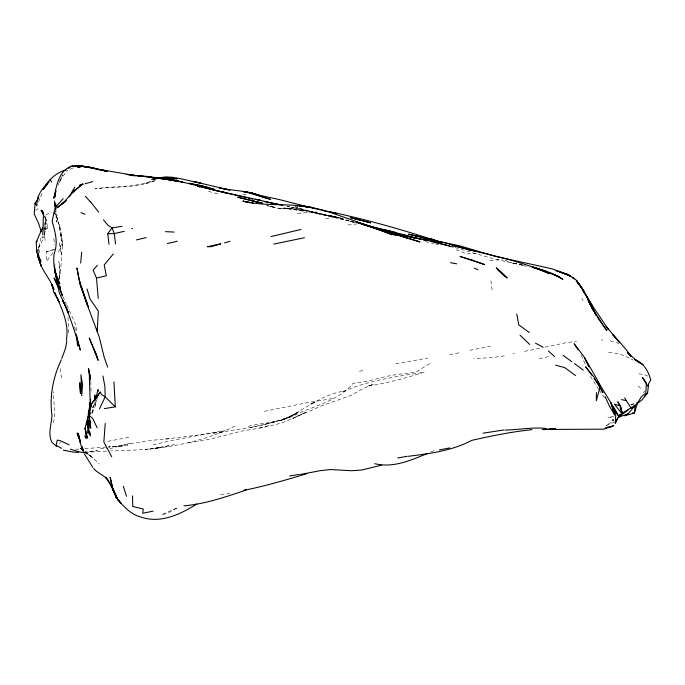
<?xml version="1.0" encoding="UTF-8"?>
<svg xmlns="http://www.w3.org/2000/svg" width="685" height="685" viewBox="0 0 685 685"><rect width="100%" height="100%" fill="white"/><g stroke="black" fill="none" stroke-linecap="round" stroke-linejoin="round"><path stroke-width="0.51" stroke-dasharray="3.42 2.57" d="M55.922 212.573L55.939 210.62M68.783 332.73L67.986 316.419M45.21 229.518L46.092 220.245L45.595 217.402L47.693 227.643L45.21 229.518L45.595 217.402L44.465 215.612M38.84 252.885L39.233 245.898L41.494 235.734M43.001 235.905L42.77 237.995L44.097 233.885L47.693 227.643L44.157 225.468L43.694 229.638M59.27 278.761C60.665 266.808 63.525 254.683 59.158 242.918L61.299 254.914L62.643 245.119L61.145 234.732L62.378 245.735L61.847 235.734L56.521 216.52M53.567 422.782L54.817 413.432L53.182 391.64M58.807 279.78L59.86 273.632L58.876 261.439L60.331 271.825L58.636 280.807M43.72 230.562L46.066 220.27L43.78 214.003M97.279 398.55L95.232 406.239L91.593 414.1L94.504 402.866L92.912 410.957L91.088 415.564M38.437 248.39L39.233 245.898L38.48 248.158L39.584 254.229M58.482 252.345L62.164 241.702M38.463 202.109L41.931 193.821L40.055 196.347M59.124 182.818L62.729 174.872L58.045 185.173M43.463 225.793L46.066 220.27L44.499 216.332L46.092 220.245L44.722 217.513M38.48 248.158L44.576 236.085L44.157 225.468M59.895 181.123L61.487 178.117L67.772 170.154M643.583 392.83L644.602 390.955M52.873 252.936L46.606 261.285L46.246 251.866L55.314 249.109M146.256 183.366L145.931 183.768L146.196 183.083L155.76 180.891M35.706 210.321L38 208.702M613.983 420.941L612.022 420.299L613.657 419.169M429.589 363.675L415.384 372.443L397.565 374.387L386.922 376.279L367.691 381.117L353.152 383.352C339.118 399.783 317.677 405.1 298.609 413.201C282.734 422.902 264.256 422.028 246.746 426.746M609.35 426.815L606.156 425.385L613.957 420.71M612.022 420.299L613.76 419.263M45.724 215.039L51.358 211.973M234.861 426.156C196.355 445.259 153.106 450.619 110.627 450.85M59.235 443.409L61.076 442.536M630.825 404.878L637.333 401.975M430.796 451.98L434.684 450.276M69.913 169.315L73.715 167.679M606.156 425.385L615.943 421.583M156.274 179.042C137.069 188.118 115.628 185.721 95.206 188.846C116.039 186.055 137.308 188.829 156.942 179.753M630.859 405.015L634.721 403.885M46.246 251.866L55.425 249.22M130.535 443.126L110.679 448.504L108.624 448.521M259.401 427.937L269.351 425.394M153.038 444.83L172.843 440.284L224.98 430.274M262.252 425.008L250.093 427.628C266.628 423.792 284.181 421.335 298.72 411.942L283.641 419.571L296.879 413.355L287.195 417.987L263.751 424.683L277.331 421.207L290.757 416.429L280.996 420.444C303.053 411.745 320.871 393.824 345.386 391.007L341.772 392.188C367.751 380.44 396.247 376.553 424.169 372.255C405.451 378.043 386.768 383.394 367.391 386.117L373.942 384.336L370.696 385.167L360.995 389.645L351.439 395.245L321.959 405.734L282.22 422.902L262.689 427.586L241.111 431.216L209.49 439.325L185.703 443.392M539.206 358.709L549.19 356.431M545.123 347.175L565.365 342.86L576.539 341.25M613.76 416.283L607.912 417.559L614.051 417.396M264.341 411.334L305.493 403.045L334.34 398.259M359.377 371.244L365.096 370.054M469.893 350.309L490.477 346.165M155.212 178.948L150.203 179.967L156.12 179.187M395.742 363.718L427.808 358.118M524.616 351.362L543.068 347.595M169.049 445.704L155.512 448.324L175.043 444.488M128.831 437.373L107.862 441.32M449.565 354.582L460.046 352.612M512.911 353.666L514.289 353.417M165.607 439.102L219.868 432.295L252.174 427.192M504.263 355.858L494.176 357.305L473.823 358.82M297.564 213.609L316.153 211.297M325.649 218.541L336.96 216.999M213.463 433.16L223.567 431.807L219.868 432.295M84.109 452.391L97.39 450.67L84.863 452.383M347.929 225.005L357.347 223.824M127.847 445.473L109.095 447.074M84.889 448.675L107.168 446.937M489.921 260.677L501.985 259.512M169.323 438.751C148.876 439.701 128.994 444.95 108.701 447.057M220.647 494.416L231.932 493.465M106.552 451.115L85.137 452.34M122.649 446.089L108.204 446.885M242.661 194.728L248.629 194.394M466.939 253.852L478.121 253.373M281.218 208.891L270.626 206.416L281.218 208.891L297.692 207.564L287.726 208.822L281.595 208.18L290.645 208.497L287.726 208.822L304.089 210.903L283.855 207.949L321.993 214.208M298.018 206.408L294.944 206.468L297.958 206.536M100.412 448.615L107.596 448.538M75.667 449.129L79.88 449.12M77.114 167.671L80.085 167.774M77.516 167.697L81.746 167.851L81.07 167.808M601.216 339.923L602.74 339.991M608.622 352.758C617.536 352.338 625.611 356.012 633.231 360.139M522.364 265.223L493.842 258.844L460.799 249.323M638.857 373.762L645.946 375.149L649.945 377.229M522.715 265.104L512.166 262.963L522.458 265.069M296.254 208.728L295.817 208.608L306.529 210.894L287.323 206.425M323.072 214.414L348.939 220.51M435.737 244.006L438.614 244.613M302.556 210.072L336.412 217.239M270.061 206.373L274.505 207.349L267.338 205.551M324.827 214.799L287.28 206.356M287.135 206.331L289.216 206.802M610.224 340.89L619.437 343.587M332.045 216.006L341.027 218.104L330.435 215.578L344.923 219.166M354.856 222.317L325.854 215.03L315.323 212.984L329.742 216.023L311.495 212.496L320.948 214.071L315.682 213.086L354.111 222.342M353.82 222.205L346.062 220.193L353.237 222.017M425.539 241.617L433.751 243.56M266.551 205.551L269.171 206.176M312.086 211.862L342.14 218.909L320.914 213.634L310.399 211.785L317.078 213.009L298.66 208.146L312.086 211.862L307.813 210.697M266.936 205.474L268.777 205.945M523.383 265.489L529.479 267.073M208.548 191.363L219.191 194.249M84.289 452.768C90.334 454.694 94.907 459.738 99.342 464.07M455.14 247.431L459.858 249.006M504.999 260.24L512.962 263.365M456.082 249.708L466.596 253.887M85.086 451.775L90.343 455.953L84.717 451.458M85.145 451.826L94.53 459.318M638.189 385.989L642.11 389.465M604.59 397.865L599.212 390.193M598.681 389.371L589.442 374.609M581.839 298.42L583.132 300.587M66.942 305.27L75.35 323.842L77.174 333.081M62.814 296.451L66.505 304.388M581.163 355.215L585.521 364.771M56.461 216.426L58.901 224.183L56.727 216.212M74.614 326.985L75.487 331.001M53.772 238.645L54.877 244.922M43.986 231.247L45.356 241.677M490.922 280.653L492.198 291.031M54.783 263.708L54.954 265.78M60.588 368.633L61.342 378.745M55.964 214.208L56.418 222.103L56.153 216.802M95.061 401.419L95.232 406.239L95.052 401.153M90.822 381.511L91.088 391.734M55.759 210.226L55.802 212.359M176.721 508.099L167.303 513.527L161.48 514.692L176.721 508.099M305.99 412.122L292.769 418.449L305.99 412.122M313.319 402.78L309.774 404.484L316.033 401.718L313.319 402.78M158.663 447.725L145.417 449.745L158.663 447.725M60.032 227.24L59.201 224.646L60.956 237.746L60.032 227.24"/><path stroke-width="1.03" d="M42.787 234.681L43.455 213.112M596.447 392.591L596.31 400.691L600.069 387.102L598.733 384.842L602.98 392.719L594.383 377.658L585.624 366.783L591.857 375.243M88.211 426.618L88.074 433.468L88.245 426.267M88.254 424.657L88.288 422.705L88.613 424.734M88.296 424.212L88.348 422.157M66.317 340.171C69.519 322.9 61.051 307.728 54.86 292.375M643.395 365.002L634.798 359.539C643.806 362.862 648.395 371.236 650.75 380.021L648.686 383.454L647.599 392.882L641.982 399.903L636.887 403.748M89.238 415.975L89.187 428.442L87.689 425.813L88.288 422.705M600.051 385.998L597.971 381.622L611.097 403.097L615.755 412.772L615.378 423.57L617.416 418.638L621.817 413.526L637.238 403.842L641.117 397.026L645.827 393.01L646.332 383.043L642.53 377.598L648.156 386.546M105.242 423.476L103.846 441.971L111.715 456.741M38.728 254.88C38.446 267.946 50.202 277.545 53.995 289.661L51.94 284.755M90.651 399.201L90.266 405.606L89.196 370.731M97.946 391.58L98.101 389.551L95.292 399.997M38.805 198.034L35.055 203.094L34.25 213.985L38.72 223.704L41.306 231.701M613.82 408.243L612.792 406.522L614.231 408.174L614.085 410.178L615.755 412.772M38.052 253.176L37.821 256.044L38.497 258.87L38.488 253.998M80.659 263.074L81.686 252.131M635.098 405.623L634.404 413.089L624.472 415.752L627.991 413.911L635.098 405.623L632.058 408.517M88.981 412.661L89.992 402.694L88.904 412.909M98.726 212.222L90.283 201.416M36.716 249.571L36.716 251.977L36.939 249.897M49.046 182.047C42.033 188.204 36.399 195.996 36.921 205.791L35.055 203.094M38.12 197.64L38.257 196.749M66.822 340.984L65.632 348.066L61.804 358.426M89.059 412.995L89.975 408.106L85.12 428.176L86.216 438.648L84.769 436.002M88.69 414.956L86.49 424.905M90.189 412.79L89.478 415.872L92.586 418.15L97.167 427.842M55.947 191.141L53.781 198.29C56.572 186.346 58.422 170.402 71.993 166.01L81.652 165.881L107.271 171.413L89.187 167.174M637.238 403.842L634.404 413.089L632.503 412.918M87.689 425.813L89.255 420.992L87.689 425.813L90.411 435.917L89.761 431.85M90.48 421.266L90.617 423.356L88.305 413.158L91.516 404.424M61.316 359.745C53.105 377.187 49.329 396.204 51.974 415.393C51.546 424.238 47.496 433.99 52.009 442.407L56.718 446.474M36.716 251.977L36.219 241.993L42.598 227.634M99.436 408.876L105.199 396.88L104.865 386.237L102.921 375.962M615.943 421.583L617.416 418.638M96.559 398.285L100.113 392.068L101.697 394.688L105.199 396.88L115.311 406.864L104.377 408.602M69.185 196.706L74.836 187.031M66.351 169.914C55.896 172.586 48.036 180.129 43.146 189.54L47.839 183.837M88.305 413.158L89.478 415.872L90.651 404.895L100.113 392.068M108.992 244.245L107.768 233.799L112.015 227.908L122.084 226.35M94.693 399.869L90.651 404.895L92.347 407.489M113.29 253.998L104.206 264.941L106.355 275.772L96.499 278.067L93.117 270.181L97.364 265.292M644.311 396.615L647.599 392.882M63.148 198.676L55.973 206.716L54.398 210.543L52.137 221.264C55.04 231.59 58.328 242.387 54.329 252.911C52.522 263.562 54.8 274.351 59.843 283.821L54.74 271.277L54.654 267.013M62.609 203.436L65.811 200.936L57.728 207.204L62.609 203.436L75.213 189.916L72.413 192.536L82.816 183.965L79.254 185.489L83.125 184.368M36.219 241.993L37.375 241.017M68.543 168.407L70.29 166.969M73.501 191.389L82.816 183.965M627.991 413.911L618.153 417.293L621.56 414.588L619.617 415.016M57.728 207.204L66.299 200.619M618.153 417.293L628.607 409.656M618.555 415.786L621.817 413.526L620.473 406.051L617.853 401.761L619.36 405.537M618.957 416.146L621.56 414.588M196.775 504.049C180.258 514.384 160.204 524.016 140.511 516.918C129.902 514.161 122.581 505.282 115.988 497.122M426.909 453.693C410.375 460.457 393.019 468.197 374.763 463.685M243.612 490.374L246.557 489.287M306.871 473.643C287.186 479.62 267.424 485.417 247.285 489.672C226.658 496.582 205.748 503.963 183.948 505.83M85.051 183.803L92.783 181.559M224.56 242.875L230.074 241.3M381.468 465.201L361.543 470.081L351.354 470.732L330.649 469.533L320.52 470.629L300.458 474.422M270.995 236.565L300.903 229.458M162.773 178.331L166.66 177.381L177.124 178.862L168.998 178.006M136.392 239.938L146.188 237.618M167.457 243.552L177.278 241.24M304.431 237.729L273.82 244.074M124.259 231.333L114.284 233.568L107.768 233.799M158.218 178.331L160.221 177.929L170.565 178.468M153.029 511.19L142.703 513.245L143.259 509.006L132.659 506.489M439.41 449.925L449.797 447.896M397.771 457.957L407.352 456.27M160.632 178.425L166.66 177.381L159.22 177.946C173.373 175.077 187.151 180.917 200.979 183.118L194.283 181.713L229.929 190.07L219.388 187.99C234.801 191.132 251.121 190.516 265.515 197.879L250.813 192.639L270.447 199.403L244.476 191.509M289.592 475.964L299.302 474.422M483.045 433.177L503.895 429.974M605.112 427.945L610.147 427.175L613.7 425.573L603.887 429.152L542.289 429.486L547.375 429.161M408.397 456.278C430.026 453.65 452.246 450.713 471.76 440.361C491.633 435.857 511.755 431.764 532.031 429.658M70.409 449.163L78.518 451.706L84.289 452.768M162.037 178.4L164.006 178.134L182.69 182.064L165.333 178.734M74.759 166.112L81.652 165.881L79.588 166.078M163.741 178.408L168.827 177.894L162.799 178.477M543.231 429.675L555.518 428.63L549.413 429.024M505.025 430.111C518.682 429.726 532.194 427.115 545.902 428.399M164.203 177.766L173.185 177.432L162.902 177.372L166.969 177.792M151.676 177.698C176.91 179.119 201.244 187.133 225.776 192.776L212.281 189.694M301.092 206.356L309.021 206.793L323.5 210.244M96.653 168.724L78.458 165.624L88.913 167.003L106.432 171.07L100.036 169.52L134.645 175.488L126.297 174.384L151.882 177.321L137.642 175.762L148.011 176.49L168.947 179.496L151.856 177.663L158.715 177.706L171.781 180.138L158.715 177.706L154.099 177.723L167.859 178.896L178.425 181.174L164.006 178.134L160.221 177.929L163.287 178.408M158.869 178.143L164.006 178.134L167.859 178.896L163.826 178.682M306.007 206.724L309.021 206.793L298.609 205.723L312.908 207.769C289.96 202.726 266.294 206.767 243.312 201.227L242.892 201.142L250.068 202.7M78.484 452.34L73.809 452.168L63.277 450.156M131.443 175.48L136.615 175.72M131.349 175.497L135.382 175.702M138.404 175.857L141.435 176.011L137.642 175.762M165.505 231.641L174.195 232.087M83.039 166.583L88.913 167.003L82.851 166.626M157.002 178.22L159.031 178.4M161.061 178.579L169.555 179.838M331.737 212.136C368.376 219.988 404.621 230.314 440.215 242.113M158.715 177.706L163.706 178.554M71.993 166.01L75.838 166.66M324.313 210.98L332.713 212.624M450.507 262.715L456.664 263.819M439.076 241.574L459.335 245.718L495.272 256.301L551.999 268.82L566.692 273.957L575.665 279.54L579.253 283.95L584.022 291.365L594.006 311.589M243.312 201.227L249.374 202.375M251.395 202.751L253.424 203.137M264.239 201.561L282.974 205.397M433.528 239.878L422.987 237.772L444.145 242.55L469.388 249.819M322.207 210.244L331.24 212.042M197.631 186.329L199.686 186.748L197.819 186.303M169.418 179.812L161.249 178.134L165.111 178.939M428.116 240.632L413.697 237.635L428.253 240.76M334.631 213.018L336.549 213.42M621.475 399.612L626.287 400.631L631.108 408.174M243.184 191.826L245.102 192.228M253.493 194.035L260.18 195.747L246.96 191.963M302.402 205.997L306.238 206.827M277.767 204.224L279.197 204.567L221.906 191.903L246.78 197.674M405.717 235.871L412.704 237.412M255.085 194.377L278.598 199.386L309.774 207.307M212.35 189.711L225.776 192.776M396.272 232.609L384.499 229.886L421.412 239.159L431.944 241.129L453.247 247.071M419.083 236.65L408.491 234.159L429.675 239.116M170.437 180.018L172.183 180.429M173.93 180.831L175.685 181.234M389.602 231.419L373.625 227.54L414.767 238.106L379.01 228.944M354.111 218.532L360.832 220.133L350.232 217.599L370.679 222.882L361.817 220.407M434.376 240.486L438.229 241.394M197.888 186.329L202.015 187.296M204.087 187.776L211.322 189.471M257.483 199.677L260.651 200.422L255.377 199.164M440.678 243.92L449.351 245.966M310.605 207.521L321.197 210.047M462.632 247.936L452.014 245.29L474.851 250.864L466.553 249.229C494.442 255.762 522.801 261.97 549.105 273.538L534.3 267.484L546.878 271.645L532.382 267.287M391.058 231.393L361.98 224.192M248.706 198.145L252.688 199.104M435.454 240.709L415.213 235.751M131.854 228.43L132.65 228.627M430.248 241.257L436.251 242.747M377.581 228.456L368.359 226.101L379.79 229.141L373.625 227.54M400.006 234.416L403.114 235.212M434.906 240.7L428.63 238.825L435.446 240.692M252.106 200.748L237.618 197.177L262.706 203.291L252.106 200.748L258.742 202.563M458.744 246.951L468.403 249.545M555.603 365.191L564.714 367.622L575.511 375.543M434.864 242.413L438.751 243.466M378.925 228.833L384.73 230.434M368.436 226.196L376.176 228.353M428.63 238.825L437.801 241.462M404.107 235.083L406.71 235.828M532.391 267.313L545.02 270.952L541.099 269.727M432.535 239.938L439.933 242.079M361.577 224.106L366.672 225.596M357.681 222.822L362.536 224.269M364.48 224.851L367.391 225.725M377.144 228.636L390.613 232.669L355.977 221.94L361.517 223.67M405.426 237.549L420.025 241.925L387.916 231.907L404.467 237.241M355.798 221.82L389.08 233.14M402.532 236.479L406.993 237.935L398.61 235.186M329.896 212.264L377.503 229.021L363.624 224.175L372.289 227.214M541.544 269.864L551.827 273.246L558.994 276.689L562.882 279.352L554.165 274.796L558.994 276.689L547.974 272.553M366.946 225.433L396.033 235.606M435.352 240.444L431.413 239.014L440.249 242.225M375.431 228.345L367.545 225.459L391.88 234.732L390.202 234.056M570.725 276.064L555.989 270.601L570.725 276.064L566.692 273.957M80.984 212.607L84.957 214.311M474.328 268.118L477.976 269.77M69.194 444.873L60.605 440.84L57.292 440.053L56.136 445.25L61.479 448.384M535.482 343.168L543.017 347.167M529.325 332.593L518.716 324.776L516.807 314.064M563.275 355.421L571.958 361.843M574.527 363.624L583.295 370.131M83.108 450.173L80.693 448.247L83.579 450.576M639.456 362.913L627.58 352.792L630.936 356.5M54.252 213.044L56.975 215.407M577.498 282.777L580.64 286.176L584.022 291.365L576.582 280.542L583.629 291.51M548.377 351.003L554.49 356.491M520.078 335.205L529.71 344.452M108.221 480.108C104.129 475.27 97.741 473.335 93.657 468.514M106.86 478.635L105.464 477.214L110.448 483.944L107.322 479.765M574.081 278.778L572.651 277.237L573.936 278.778M576.213 281.09L579.065 284.172M85.402 196.287L90.249 201.732M619.223 342.123L612.81 334.657L619.266 342.132M631.133 356.44C623.838 345.608 614.077 336.763 606.131 326.317L608.391 329.485L590.256 302.487L582.772 289.918L583.671 291.69M103.469 219.902L107.905 225.177L112.015 227.908L114.284 233.568L115.534 243.946M580.341 286.476L582.267 288.779L584.425 293.171M621.817 413.526L614.462 404.141L620.473 406.051L622.365 413.098L620.113 407.429M597.603 317.6L606.782 330.581L592.08 307.976L596.618 315.922L589.091 302.017L591.429 306.366M594.203 378.634L600.069 387.102M578.14 349.761L574.141 343.716L584.399 357.279L589.203 366.92L584.742 358.169L596.832 378.908L599.957 385.706M594.897 313.336L595.976 315.04M42.77 212.924L41.066 210.235L43.352 214.79M84.435 454.035L92.8 467.341M584.562 293.034L591.891 305.09L582.772 289.918M50.031 179.496L51.606 182.116M614.839 409.955L618.932 416.831L614.231 408.174M614.633 414.845L611.097 403.097L614.633 414.845L609.599 406.402L605.069 396.701M624.669 397.891L626.287 400.631M587.978 300.201L593.946 311.298L589.999 303.712M76.129 334.143L80.282 350.121C75.324 333.295 70.161 316.393 62.789 300.45L68.569 312.848L59.261 292.778L56.752 280.37L58.499 287.717L54.072 277.999L58.456 287.298M109.249 482.308L115.157 494.681L111.432 485.048L116.125 497.438L120.98 503.355L116.125 497.438L111.432 485.048M62.789 300.45L64.065 303.138M36.433 251.583L40.869 261.31L40.501 259.29M57.454 298.052L59.098 301.897L53.832 292.358L51.529 283.778M107.708 367.151L104.189 357.219L99.197 336.909L84.478 297.333L81.506 287.28L87.303 304.448L81.686 287.726M96.088 353.811L89.213 337.962L98.152 360.37L96.482 354.796M80.179 440.618L77.122 433.014L80.35 442.202L78.261 433.305L80.402 443.546L83.27 451.612M88.57 307.137L80.094 284.626L76.934 267.989L78.946 278.752L82.046 290.08L79.708 281.74L80.368 283.736M95.009 351.491L97.638 358.846M82.217 446.594L83.245 449.583M60.443 289.883L62.403 295.766L58.448 285.936L58.157 283.025M123.291 486.299L126.562 496.282M87.029 289.019L90.052 299.062L98.366 311.144L97.184 331.249L96.482 328.38M76.797 337.02L77.525 345.814L77.456 340.488M55.699 272.596L57.583 281.355L54.74 271.277L55.639 274.051L55.382 270.943M90.146 376.493L88.493 368.564L90.069 377.992M60.049 286.441L60.443 288.462L56.196 278.692L55.399 272.699M55.605 209.43L54.483 201.107L55.434 209.182M89.615 373.856L90.446 380.098M54.86 268.7L55.134 270.695M96.499 278.067L98.238 298.42M79.82 383.557L80.487 393.627L79.777 382.376M115.311 406.864L113.941 381.887M94.992 399.295L94.838 395.048L95.018 400.134M55.776 209.045L55.613 203.83L55.733 209.156M132.565 495.931L132.736 505.753M55.605 190.147L55.357 196.501L55.605 190.147M82.56 384.97L81.703 395.63L80.941 374.721L82.56 384.97M54.586 210.184L54.586 210.184M220.733 243.869L210.655 246.737L207.324 246.72L220.733 243.869M199.506 185.327L188.974 183.28L207.127 187.322L199.506 185.327L214.045 189.24L199.506 185.327M539.686 269.102L532.211 266.85L539.686 269.102M471.965 260.052L460.046 256.447L484.723 264.624L471.965 260.052M381.194 230.263L359.711 222.985L381.194 230.263M500.281 271.868L497.49 269.522L504.862 276.26L500.281 271.868M500.487 271.466L496.265 267.878L507.208 278.067L500.487 271.466M570.434 276.466L568.884 275.105L570.451 276.5M41.383 266.465L37.821 256.044L41.383 266.465M118.025 499.981L112.34 487.566L118.025 499.981M43.326 213.369L42.145 210.423L43.326 213.377M113.171 490.357L110.165 477.342L113.171 490.357M87.286 437.912L85.12 428.176L87.286 437.912M90.771 427.945L89.101 420.188L90.771 427.945"/></g></svg>
